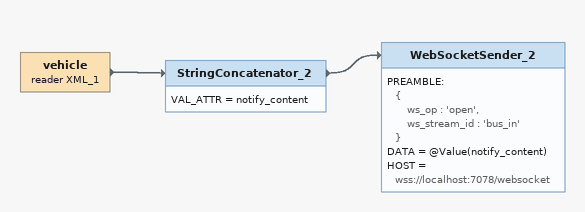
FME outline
vehicle (reader XML_1)
    -> StringConcatenator_2
StringConcatenator_2
    VAL_ATTR = notify_content
    -> WebSocketSender_2
WebSocketSender_2
    PREAMBLE:
      {
          ws_op : 'open',
          ws_stream_id : 'bus_in'
      }
    DATA = @Value(notify_content)
    HOST = wss://localhost:7078/websocket
